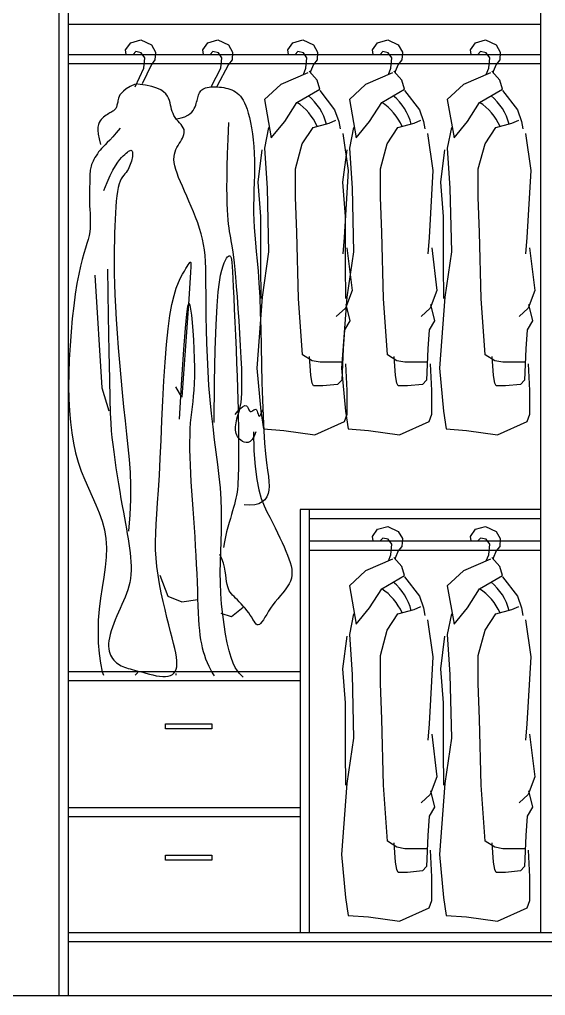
# Model space of a CAD drawing. Header units: millimetres. Extents: x -1666 to 220555, y -7114 to 28673.
# Drawn here: x 62556 to 63530, y 476 to 2284 of the extents above; entities that cross this region are included whole.
import ezdxf

# ---------------------------------------------------------------- set-up
doc = ezdxf.new("R2010")
doc.units = ezdxf.units.MM
doc.header["$LTSCALE"] = 80

msp = doc.modelspace()

# ---------------------------------------------------------------- linework, layer by layer
at = {"color": 41, "true_color": 0xf4ee51}
for p, q in [((62629.673, 475.94), (62629.673, 3285.94)), ((62646.673, 475.94), (62646.673, 3285.94)), ((63521.173, 592.94), (63521.173, 3268.94)), ((62646.673, 2275.94), (63521.173, 2275.94)), ((63521.173, 1376.392), (63075.423, 1376.392)), ((63075.423, 1376.392), (63075.423, 592.94)), ((63092.423, 1376.392), (63092.423, 592.94)), ((63521.173, 1359.392), (63092.423, 1359.392)), ((63075.423, 1075.94), (62646.673, 1075.94)), ((63075.423, 1058.94), (62646.673, 1058.94)), ((63075.423, 823.94), (62646.673, 823.94)), ((63075.423, 806.94), (62646.673, 806.94)), ((62646.673, 592.94), (64429.673, 592.94)), ((62646.673, 575.94), (64429.673, 575.94)), ((56984.175, 475.94), (65150.353, 475.94)), ((59637.722, 475.94), (64429.673, 475.94))]:
    msp.add_line(p, q, dxfattribs=at)
at = {"color": 8}
for p, q in [((62761.896, 2241.376), (62780.588, 2246.517)), ((62780.588, 2246.517), (62800.215, 2237.264)), ((62904.602, 2241.376), (62923.294, 2246.517)), ((62923.294, 2246.517), (62942.921, 2237.264)), ((63062.034, 2241.376), (63080.726, 2246.517)), ((63080.726, 2246.517), (63100.353, 2237.264)), ((63218.991, 2241.376), (63237.683, 2246.517)), ((63237.683, 2246.517), (63257.31, 2237.264)), ((63400.277, 2241.376), (63418.969, 2246.517)), ((63418.969, 2246.517), (63438.596, 2237.264)), ((62752.55, 2228.011), (62761.896, 2241.376)), ((62753.704, 2219.548), (62752.55, 2228.011)), ((62771.242, 2224.927), (62766.352, 2219.548)), ((62781.523, 2222.871), (62771.242, 2224.927)), ((62800.215, 2237.264), (62807.692, 2223.899)), ((62895.256, 2228.011), (62904.602, 2241.376)), ((62896.41, 2219.548), (62895.256, 2228.011)), ((62913.948, 2224.927), (62909.058, 2219.548)), ((62924.228, 2222.871), (62913.948, 2224.927)), ((62942.921, 2237.264), (62950.397, 2223.899)), ((63052.688, 2228.011), (63062.034, 2241.376)), ((63053.842, 2219.548), (63052.688, 2228.011)), ((63071.38, 2224.927), (63066.49, 2219.548)), ((63081.66, 2222.871), (63071.38, 2224.927)), ((63100.353, 2237.264), (63107.829, 2223.899)), ((63209.644, 2228.011), (63218.991, 2241.376)), ((63210.799, 2219.548), (63209.644, 2228.011)), ((63228.337, 2224.927), (63223.447, 2219.548)), ((63238.617, 2222.871), (63228.337, 2224.927)), ((63257.31, 2237.264), (63264.786, 2223.899)), ((63390.931, 2228.011), (63400.277, 2241.376)), ((63392.085, 2219.548), (63390.931, 2228.011)), ((63409.623, 2224.927), (63404.733, 2219.548)), ((63419.904, 2222.871), (63409.623, 2224.927)), ((63438.596, 2237.264), (63446.073, 2223.899)), ((62646.673, 2219.548), (63521.173, 2219.548)), ((62788.065, 2213.618), (62781.523, 2222.871)), ((62786.196, 2194.085), (62788.065, 2213.618)), ((62806.757, 2209.506), (62800.215, 2201.281)), ((62807.692, 2223.899), (62806.757, 2209.506)), ((62807.409, 2219.548), (62926.578, 2219.548)), ((62807.409, 2219.548), (62868.788, 2219.548)), ((62930.771, 2213.618), (62924.228, 2222.871)), ((62928.901, 2194.085), (62930.771, 2213.618)), ((62949.463, 2209.506), (62942.921, 2201.281)), ((62950.397, 2223.899), (62949.463, 2209.506)), ((63088.203, 2213.618), (63081.66, 2222.871)), ((63086.333, 2194.085), (63088.203, 2213.618)), ((63106.895, 2209.506), (63100.353, 2201.281)), ((63107.829, 2223.899), (63106.895, 2209.506)), ((63245.16, 2213.618), (63238.617, 2222.871)), ((63243.29, 2194.085), (63245.16, 2213.618)), ((63263.852, 2209.506), (63257.31, 2201.281)), ((63264.786, 2223.899), (63263.852, 2209.506)), ((63426.446, 2213.618), (63419.904, 2222.871)), ((63424.577, 2194.085), (63426.446, 2213.618)), ((63445.138, 2209.506), (63438.596, 2201.281)), ((63446.073, 2223.899), (63445.138, 2209.506)), ((62646.673, 2202.76), (63521.173, 2202.76)), ((62769.977, 2159.635), (62786.196, 2194.085)), ((62800.215, 2201.281), (62782.853, 2165.075)), ((62801.391, 2202.76), (62929.732, 2202.76)), ((62801.391, 2202.76), (62871.942, 2202.76)), ((62911.5, 2160.818), (62928.901, 2194.085)), ((62942.921, 2201.281), (62921.43, 2160.599)), ((63081.869, 2182.477), (63086.333, 2194.085)), ((63107.001, 2172.135), (63092.036, 2188.597)), ((63100.353, 2201.281), (63094.745, 2187.917)), ((63238.826, 2182.477), (63243.29, 2194.085)), ((63263.958, 2172.135), (63248.993, 2188.597)), ((63257.31, 2201.281), (63251.702, 2187.917)), ((63420.112, 2182.477), (63424.577, 2194.085)), ((63445.245, 2172.135), (63430.279, 2188.597)), ((63438.596, 2201.281), (63432.988, 2187.917)), ((63089.541, 2185.853), (63039.657, 2163.904)), ((63094.745, 2187.917), (63094.513, 2185.872)), ((63111.99, 2155.672), (63107.001, 2172.135)), ((63246.498, 2185.853), (63196.613, 2163.904)), ((63251.702, 2187.917), (63251.47, 2185.872)), ((63268.947, 2155.672), (63263.958, 2172.135)), ((63427.785, 2185.853), (63377.9, 2163.904)), ((63432.988, 2187.917), (63432.756, 2185.872)), ((63450.233, 2155.672), (63445.245, 2172.135)), ((63039.657, 2163.904), (63009.726, 2136.467)), ((63069.587, 2130.979), (63111.99, 2155.672)), ((63111.99, 2152.929), (63139.426, 2117.261)), ((63196.613, 2163.904), (63166.682, 2136.467)), ((63226.544, 2130.979), (63268.947, 2155.672)), ((63268.947, 2152.929), (63296.383, 2117.261)), ((63377.9, 2163.904), (63347.969, 2136.467)), ((63407.831, 2130.979), (63450.233, 2155.672)), ((63450.233, 2152.929), (63477.67, 2117.261)), ((63009.726, 2136.467), (63022.197, 2065.131)), ((63166.682, 2136.467), (63179.154, 2065.131)), ((63347.969, 2136.467), (63360.44, 2065.131)), ((63047.139, 2095.312), (63069.587, 2130.979)), ((63139.426, 2117.261), (63146.909, 2095.312)), ((63204.096, 2095.312), (63226.544, 2130.979)), ((63296.383, 2117.261), (63303.866, 2095.312)), ((63385.383, 2095.312), (63407.831, 2130.979)), ((63477.67, 2117.261), (63485.152, 2095.312)), ((63129.449, 2092.568), (63141.921, 2098.055)), ((63286.406, 2092.568), (63298.878, 2098.055)), ((63467.693, 2092.568), (63480.164, 2098.055)), ((63017.208, 2084.337), (63009.726, 2045.925)), ((63022.197, 2065.131), (63047.139, 2095.312)), ((63079.564, 2054.156), (63099.518, 2084.337)), ((63099.518, 2084.337), (63129.449, 2092.568)), ((63146.909, 2095.312), (63149.403, 2081.593)), ((63174.165, 2084.337), (63166.682, 2045.925)), ((63179.154, 2065.131), (63204.096, 2095.312)), ((63236.521, 2054.156), (63256.475, 2084.337)), ((63256.475, 2084.337), (63286.406, 2092.568)), ((63303.866, 2095.312), (63306.36, 2081.593)), ((63355.452, 2084.337), (63347.969, 2045.925)), ((63360.44, 2065.131), (63385.383, 2095.312)), ((63417.808, 2054.156), (63437.762, 2084.337)), ((63437.762, 2084.337), (63467.693, 2092.568)), ((63485.152, 2095.312), (63487.647, 2081.593)), ((63154.392, 2073.362), (63164.369, 2004.77)), ((63311.349, 2073.362), (63321.326, 2004.77)), ((63492.635, 2073.362), (63502.612, 2004.77)), ((63009.726, 2045.925), (63014.714, 1971.846)), ((63067.093, 2007.514), (63079.564, 2054.156)), ((63166.682, 2045.925), (63171.671, 1971.846)), ((63224.05, 2007.514), (63236.521, 2054.156)), ((63347.969, 2045.925), (63352.957, 1971.846)), ((63405.337, 2007.514), (63417.808, 2054.156)), ((63004.737, 2043.182), (62997.254, 1982.821)), ((63161.694, 2043.182), (63154.211, 1982.821)), ((63342.98, 2043.182), (63335.498, 1982.821)), ((63067.093, 1955.384), (63067.093, 2007.514)), ((63224.05, 1955.384), (63224.05, 2007.514)), ((63405.337, 1955.384), (63405.337, 2007.514)), ((63164.369, 2004.77), (63157.181, 1880.691)), ((63321.326, 2004.77), (63314.138, 1880.691)), ((63502.612, 2004.77), (63495.424, 1880.691)), ((62997.254, 1982.821), (63002.243, 1919.716)), ((63014.714, 1971.846), (63017.208, 1853.868)), ((63154.211, 1982.821), (63159.2, 1919.716)), ((63171.671, 1971.846), (63174.165, 1853.868)), ((63335.498, 1982.821), (63340.486, 1919.716)), ((63352.957, 1971.846), (63355.452, 1853.868)), ((63069.587, 1889.536), (63067.093, 1955.384)), ((63226.544, 1889.536), (63224.05, 1955.384)), ((63407.831, 1889.536), (63405.337, 1955.384)), ((63002.243, 1919.716), (63002.243, 1829.175)), ((63159.2, 1919.716), (63159.2, 1829.175)), ((63340.486, 1919.716), (63340.486, 1829.175)), ((63072.64, 1767.227), (63069.587, 1889.536)), ((63229.596, 1767.227), (63226.544, 1889.536)), ((63410.883, 1767.227), (63407.831, 1889.536)), ((63157.181, 1880.691), (63154.687, 1850.511)), ((63314.138, 1880.691), (63311.644, 1850.511)), ((63495.424, 1880.691), (63492.93, 1850.511)), ((63017.208, 1853.868), (63005.295, 1769.971)), ((63162.17, 1861.485), (63171.852, 1782.532)), ((63174.165, 1853.868), (63162.252, 1769.971)), ((63319.126, 1861.485), (63328.809, 1782.532)), ((63355.452, 1853.868), (63343.538, 1769.971)), ((63500.413, 1861.485), (63510.095, 1782.532)), ((63002.243, 1829.175), (63002.801, 1767.227)), ((63159.2, 1829.175), (63159.758, 1767.227)), ((63340.486, 1829.175), (63341.044, 1767.227)), ((63171.852, 1782.532), (63159.38, 1749.608)), ((63328.809, 1782.532), (63316.337, 1749.608)), ((63510.095, 1782.532), (63497.624, 1749.608)), ((63005.295, 1769.971), (62995.318, 1638.275)), ((63080.122, 1662.968), (63072.64, 1767.227)), ((63162.252, 1769.971), (63152.275, 1638.275)), ((63159.938, 1756.253), (63167.421, 1726.072)), ((63237.079, 1662.968), (63229.596, 1767.227)), ((63316.895, 1756.253), (63324.378, 1726.072)), ((63343.538, 1769.971), (63333.561, 1638.275)), ((63418.366, 1662.968), (63410.883, 1767.227)), ((63498.182, 1756.253), (63505.664, 1726.072)), ((63159.38, 1749.608), (63142.479, 1734.303)), ((63316.337, 1749.608), (63299.435, 1734.303)), ((63497.624, 1749.608), (63480.722, 1734.303)), ((63167.421, 1726.072), (63157.444, 1709.61)), ((63324.378, 1726.072), (63314.401, 1709.61)), ((63505.664, 1726.072), (63495.687, 1709.61)), ((63157.444, 1709.61), (63154.95, 1673.942)), ((63314.401, 1709.61), (63311.907, 1673.942)), ((63495.687, 1709.61), (63493.193, 1673.942)), ((63154.95, 1673.942), (63152.456, 1616.325)), ((63311.907, 1673.942), (63309.412, 1616.325)), ((63493.193, 1673.942), (63490.699, 1616.325)), ((63097.582, 1651.993), (63080.122, 1662.968)), ((63095.088, 1624.556), (63092.594, 1660.224)), ((63112.548, 1649.249), (63097.582, 1651.993)), ((63152.456, 1649.249), (63112.548, 1649.249)), ((63162.433, 1597.119), (63159.938, 1646.506)), ((63254.539, 1651.993), (63237.079, 1662.968)), ((63252.045, 1624.556), (63249.55, 1660.224)), ((63269.504, 1649.249), (63254.539, 1651.993)), ((63309.412, 1649.249), (63269.504, 1649.249)), ((63319.389, 1597.119), (63316.895, 1646.506)), ((63435.825, 1651.993), (63418.366, 1662.968)), ((63433.331, 1624.556), (63430.837, 1660.224)), ((63450.791, 1649.249), (63435.825, 1651.993)), ((63490.699, 1649.249), (63450.791, 1649.249)), ((63500.676, 1597.119), (63498.182, 1646.506)), ((62995.318, 1638.275), (63002.801, 1558.708)), ((63152.275, 1638.275), (63159.758, 1558.708)), ((63333.561, 1638.275), (63341.044, 1558.708)), ((63097.582, 1610.838), (63095.088, 1624.556)), ((63100.076, 1605.35), (63097.582, 1610.838)), ((63152.456, 1616.325), (63144.973, 1608.094)), ((63254.539, 1610.838), (63252.045, 1624.556)), ((63257.033, 1605.35), (63254.539, 1610.838)), ((63309.412, 1616.325), (63301.93, 1608.094)), ((63435.825, 1610.838), (63433.331, 1624.556)), ((63438.32, 1605.35), (63435.825, 1610.838)), ((63490.699, 1616.325), (63483.216, 1608.094)), ((63117.536, 1605.35), (63100.076, 1605.35)), ((63144.973, 1608.094), (63117.536, 1605.35)), ((63162.433, 1553.221), (63162.433, 1597.119)), ((63274.493, 1605.35), (63257.033, 1605.35)), ((63301.93, 1608.094), (63274.493, 1605.35)), ((63319.389, 1553.221), (63319.389, 1597.119)), ((63455.779, 1605.35), (63438.32, 1605.35)), ((63483.216, 1608.094), (63455.779, 1605.35)), ((63500.676, 1553.221), (63500.676, 1597.119)), ((63002.801, 1558.708), (63007.789, 1525.784)), ((63159.758, 1558.708), (63164.746, 1525.784)), ((63341.044, 1558.708), (63346.032, 1525.784)), ((63102.571, 1514.809), (63157.444, 1539.502)), ((63157.444, 1539.502), (63162.433, 1553.221)), ((63259.527, 1514.809), (63314.401, 1539.502)), ((63314.401, 1539.502), (63319.389, 1553.221)), ((63440.814, 1514.809), (63495.687, 1539.502)), ((63495.687, 1539.502), (63500.676, 1553.221)), ((63007.789, 1525.784), (63045.203, 1523.04)), ((63045.203, 1523.04), (63102.571, 1514.809)), ((63164.746, 1525.784), (63202.16, 1523.04)), ((63202.16, 1523.04), (63259.527, 1514.809)), ((63346.032, 1525.784), (63383.446, 1523.04)), ((63383.446, 1523.04), (63440.814, 1514.809)), ((63209.644, 1326.676), (63218.991, 1340.041)), ((63218.991, 1340.041), (63237.683, 1345.182)), ((63237.683, 1345.182), (63257.31, 1335.929)), ((63390.931, 1326.676), (63400.277, 1340.041)), ((63400.277, 1340.041), (63418.969, 1345.182)), ((63418.969, 1345.182), (63438.596, 1335.929)), ((63210.799, 1318.213), (63209.644, 1326.676)), ((63228.337, 1323.592), (63223.447, 1318.213)), ((63238.617, 1321.536), (63228.337, 1323.592)), ((63245.16, 1312.283), (63238.617, 1321.536)), ((63257.31, 1335.929), (63264.786, 1322.564)), ((63264.786, 1322.564), (63263.852, 1308.171)), ((63392.085, 1318.213), (63390.931, 1326.676)), ((63409.623, 1323.592), (63404.733, 1318.213)), ((63419.904, 1321.536), (63409.623, 1323.592)), ((63426.446, 1312.283), (63419.904, 1321.536)), ((63438.596, 1335.929), (63446.073, 1322.564)), ((63446.073, 1322.564), (63445.138, 1308.171)), ((63092.423, 1318.213), (63521.173, 1318.213)), ((63243.29, 1292.75), (63245.16, 1312.283)), ((63263.852, 1308.171), (63257.31, 1299.947)), ((63424.577, 1292.75), (63426.446, 1312.283)), ((63445.138, 1308.171), (63438.596, 1299.947)), ((63092.423, 1301.425), (63521.173, 1301.425)), ((63246.498, 1284.518), (63196.613, 1262.569)), ((63238.826, 1281.142), (63243.29, 1292.75)), ((63263.958, 1270.8), (63248.993, 1287.262)), ((63251.702, 1286.582), (63251.47, 1284.537)), ((63257.31, 1299.947), (63251.702, 1286.582)), ((63427.785, 1284.518), (63377.9, 1262.569)), ((63420.112, 1281.142), (63424.577, 1292.75)), ((63445.245, 1270.8), (63430.279, 1287.262)), ((63432.988, 1286.582), (63432.756, 1284.537)), ((63438.596, 1299.947), (63432.988, 1286.582)), ((63268.947, 1254.338), (63263.958, 1270.8)), ((63450.233, 1254.338), (63445.245, 1270.8)), ((63196.613, 1262.569), (63166.682, 1235.132)), ((63226.544, 1229.645), (63268.947, 1254.338)), ((63268.947, 1251.594), (63296.383, 1215.926)), ((63377.9, 1262.569), (63347.969, 1235.132)), ((63407.831, 1229.645), (63450.233, 1254.338)), ((63450.233, 1251.594), (63477.67, 1215.926)), ((63166.682, 1235.132), (63179.154, 1163.796)), ((63347.969, 1235.132), (63360.44, 1163.796)), ((63204.096, 1193.977), (63226.544, 1229.645)), ((63296.383, 1215.926), (63303.866, 1193.977)), ((63385.383, 1193.977), (63407.831, 1229.645)), ((63477.67, 1215.926), (63485.152, 1193.977)), ((63179.154, 1163.796), (63204.096, 1193.977)), ((63286.406, 1191.233), (63298.878, 1196.72)), ((63303.866, 1193.977), (63306.36, 1180.258)), ((63360.44, 1163.796), (63385.383, 1193.977)), ((63467.693, 1191.233), (63480.164, 1196.72)), ((63485.152, 1193.977), (63487.647, 1180.258)), ((63174.165, 1183.002), (63166.682, 1144.591)), ((63236.521, 1152.822), (63256.475, 1183.002)), ((63256.475, 1183.002), (63286.406, 1191.233)), ((63355.452, 1183.002), (63347.969, 1144.591)), ((63417.808, 1152.822), (63437.762, 1183.002)), ((63437.762, 1183.002), (63467.693, 1191.233)), ((63311.349, 1172.027), (63321.326, 1103.435)), ((63492.635, 1172.027), (63502.612, 1103.435)), ((63161.694, 1141.847), (63154.211, 1081.486)), ((63166.682, 1144.591), (63171.671, 1070.511)), ((63224.05, 1106.179), (63236.521, 1152.822)), ((63342.98, 1141.847), (63335.498, 1081.486)), ((63347.969, 1144.591), (63352.957, 1070.511)), ((63405.337, 1106.179), (63417.808, 1152.822)), ((63224.05, 1054.049), (63224.05, 1106.179)), ((63321.326, 1103.435), (63314.138, 979.356)), ((63405.337, 1054.049), (63405.337, 1106.179)), ((63502.612, 1103.435), (63495.424, 979.356)), ((63154.211, 1081.486), (63159.2, 1018.381)), ((63171.671, 1070.511), (63174.165, 952.533)), ((63335.498, 1081.486), (63340.486, 1018.381)), ((63352.957, 1070.511), (63355.452, 952.533)), ((63226.544, 988.201), (63224.05, 1054.049)), ((63407.831, 988.201), (63405.337, 1054.049)), ((63159.2, 1018.381), (63159.2, 927.84)), ((63340.486, 1018.381), (63340.486, 927.84)), ((63229.596, 865.893), (63226.544, 988.201)), ((63314.138, 979.356), (63311.644, 949.176)), ((63410.883, 865.893), (63407.831, 988.201)), ((63495.424, 979.356), (63492.93, 949.176)), ((63319.126, 960.151), (63328.809, 881.198)), ((63500.413, 960.151), (63510.095, 881.198)), ((63174.165, 952.533), (63162.252, 868.636)), ((63355.452, 952.533), (63343.538, 868.636)), ((63159.2, 927.84), (63159.758, 865.893)), ((63340.486, 927.84), (63341.044, 865.893)), ((63162.252, 868.636), (63152.275, 736.94)), ((63328.809, 881.198), (63316.337, 848.273)), ((63343.538, 868.636), (63333.561, 736.94)), ((63510.095, 881.198), (63497.624, 848.273)), ((63237.079, 761.633), (63229.596, 865.893)), ((63316.895, 854.918), (63324.378, 824.737)), ((63418.366, 761.633), (63410.883, 865.893)), ((63498.182, 854.918), (63505.664, 824.737)), ((63316.337, 848.273), (63299.435, 832.968)), ((63497.624, 848.273), (63480.722, 832.968)), ((63324.378, 824.737), (63314.401, 808.275)), ((63505.664, 824.737), (63495.687, 808.275)), ((63314.401, 808.275), (63311.907, 772.608)), ((63495.687, 808.275), (63493.193, 772.608)), ((63254.539, 750.658), (63237.079, 761.633)), ((63311.907, 772.608), (63309.412, 714.99)), ((63435.825, 750.658), (63418.366, 761.633)), ((63493.193, 772.608), (63490.699, 714.99)), ((63252.045, 723.221), (63249.55, 758.889)), ((63269.504, 747.914), (63254.539, 750.658)), ((63309.412, 747.914), (63269.504, 747.914)), ((63319.389, 695.785), (63316.895, 745.171)), ((63433.331, 723.221), (63430.837, 758.889)), ((63450.791, 747.914), (63435.825, 750.658)), ((63490.699, 747.914), (63450.791, 747.914)), ((63500.676, 695.785), (63498.182, 745.171)), ((63152.275, 736.94), (63159.758, 657.373)), ((63333.561, 736.94), (63341.044, 657.373)), ((63254.539, 709.503), (63252.045, 723.221)), ((63257.033, 704.016), (63254.539, 709.503)), ((63301.93, 706.759), (63274.493, 704.016)), ((63309.412, 714.99), (63301.93, 706.759)), ((63435.825, 709.503), (63433.331, 723.221)), ((63438.32, 704.016), (63435.825, 709.503)), ((63483.216, 706.759), (63455.779, 704.016)), ((63490.699, 714.99), (63483.216, 706.759)), ((63274.493, 704.016), (63257.033, 704.016)), ((63319.389, 651.886), (63319.389, 695.785)), ((63455.779, 704.016), (63438.32, 704.016)), ((63500.676, 651.886), (63500.676, 695.785)), ((63159.758, 657.373), (63164.746, 624.449)), ((63314.401, 638.167), (63319.389, 651.886)), ((63341.044, 657.373), (63346.032, 624.449)), ((63495.687, 638.167), (63500.676, 651.886)), ((63259.527, 613.474), (63314.401, 638.167)), ((63440.814, 613.474), (63495.687, 638.167)), ((63164.746, 624.449), (63202.16, 621.705)), ((63202.16, 621.705), (63259.527, 613.474)), ((63346.032, 624.449), (63383.446, 621.705)), ((63383.446, 621.705), (63440.814, 613.474))]:
    msp.add_line(p, q, dxfattribs=at)
for points in [[(62770.026, 2164.739), (62760.806, 2160.044), (62753.686, 2155.739), (62748.376, 2151.792), (62744.585, 2148.17), (62742.023, 2144.844), (62740.4, 2141.78), (62739.425, 2138.946), (62738.807, 2136.312), (62738.301, 2133.851), (62737.842, 2131.552), (62737.407, 2129.412), (62736.977, 2127.427), (62736.529, 2125.593), (62736.045, 2123.906), (62735.501, 2122.36), (62734.878, 2120.953), (62734.156, 2119.677), (62733.321, 2118.509), (62732.36, 2117.425), (62731.262, 2116.399), (62730.012, 2115.407), (62728.599, 2114.423), (62727.011, 2113.423), (62725.234, 2112.381), (62723.265, 2111.271), (62721.138, 2110.067), (62718.893, 2108.742), (62716.572, 2107.268), (62714.218, 2105.619), (62711.873, 2103.766), (62709.578, 2101.683), (62707.375, 2099.343), (62705.321, 2096.689), (62703.535, 2093.547), (62702.151, 2089.715), (62701.302, 2084.989), (62701.124, 2079.166), (62701.749, 2072.043), (62703.312, 2063.418), (62705.946, 2053.087)], [(62970.411, 1065.808), (62966.939, 1068.688), (62963.267, 1072.439), (62959.461, 1077.361), (62955.588, 1083.757), (62951.714, 1091.928), (62947.908, 1102.175), (62944.236, 1114.692), (62940.764, 1129.249), (62937.561, 1145.504), (62934.692, 1163.12), (62932.225, 1181.758), (62930.227, 1201.077), (62928.765, 1220.74), (62927.905, 1240.407), (62927.674, 1259.815), (62927.928, 1279.001), (62928.483, 1298.078), (62929.155, 1317.159), (62929.761, 1336.357), (62930.115, 1355.785), (62930.035, 1375.557), (62929.334, 1395.785), (62927.888, 1416.567), (62925.8, 1437.942), (62923.233, 1459.932), (62920.349, 1482.562), (62917.311, 1505.853), (62914.28, 1529.829), (62911.419, 1554.513), (62908.891, 1579.929), (62906.82, 1606.028), (62905.187, 1632.48), (62903.935, 1658.882), (62903.008, 1684.833), (62902.349, 1709.929), (62901.901, 1733.77), (62901.608, 1755.952), (62901.412, 1776.074), (62901.255, 1793.856), (62901.063, 1809.509), (62900.759, 1823.365), (62900.268, 1835.758), (62899.512, 1847.019), (62898.417, 1857.483), (62896.904, 1867.482), (62894.899, 1877.35), (62892.351, 1887.351), (62889.318, 1897.486), (62885.883, 1907.688), (62882.13, 1917.891), (62878.142, 1928.026), (62874.004, 1938.027), (62869.798, 1947.828), (62865.61, 1957.36), (62861.521, 1966.565), (62857.612, 1975.409), (62853.963, 1983.869), (62850.652, 1991.918), (62847.761, 1999.532), (62845.367, 2006.686), (62843.551, 2013.354), (62842.392, 2019.511), (62841.942, 2025.147), (62842.136, 2030.305), (62842.882, 2035.045), (62844.089, 2039.425), (62845.664, 2043.503), (62847.516, 2047.339), (62849.551, 2050.99), (62851.679, 2054.516), (62853.806, 2057.966), (62855.837, 2061.353), (62857.675, 2064.681), (62859.225, 2067.955), (62860.389, 2071.179), (62861.072, 2074.357), (62861.178, 2077.493), (62860.609, 2080.591), (62859.313, 2083.659), (62857.405, 2086.719), (62855.046, 2089.795), (62852.394, 2092.914), (62849.607, 2096.099), (62846.846, 2099.377), (62844.269, 2102.771), (62842.035, 2106.308), (62840.257, 2110.005), (62838.862, 2113.843), (62837.731, 2117.799), (62836.744, 2121.846), (62835.783, 2125.961), (62834.727, 2130.117), (62833.457, 2134.291), (62831.855, 2138.456), (62829.765, 2142.579), (62826.891, 2146.598), (62822.899, 2150.442), (62817.456, 2154.038), (62810.23, 2157.316), (62800.889, 2160.205), (62789.098, 2162.634), (62774.526, 2164.53)], [(62847.393, 2100.236), (62855.458, 2102.082), (62862.082, 2104.352), (62867.435, 2106.97), (62871.682, 2109.858), (62874.991, 2112.938), (62877.531, 2116.134), (62879.467, 2119.367), (62880.969, 2122.561), (62882.183, 2125.65), (62883.179, 2128.625), (62884.008, 2131.486), (62884.719, 2134.236), (62885.364, 2136.878), (62885.992, 2139.413), (62886.653, 2141.843), (62887.398, 2144.171), (62888.274, 2146.395), (62889.313, 2148.502), (62890.544, 2150.474), (62891.997, 2152.297), (62893.701, 2153.952), (62895.686, 2155.422), (62897.981, 2156.692), (62900.614, 2157.744), (62903.602, 2158.566), (62906.904, 2159.167), (62910.466, 2159.558), (62914.232, 2159.753), (62918.149, 2159.764), (62922.163, 2159.602), (62926.218, 2159.282), (62930.261, 2158.815), (62934.244, 2158.209), (62938.147, 2157.443), (62941.958, 2156.492), (62945.665, 2155.333), (62949.254, 2153.939), (62952.714, 2152.286), (62956.031, 2150.348), (62959.193, 2148.1), (62962.193, 2145.507), (62965.037, 2142.496), (62967.739, 2138.983), (62970.311, 2134.884), (62972.766, 2130.115), (62975.116, 2124.592), (62977.374, 2118.232), (62979.553, 2110.952), (62981.656, 2102.694), (62983.65, 2093.511), (62985.493, 2083.482), (62987.143, 2072.688), (62988.56, 2061.207), (62989.7, 2049.119), (62990.521, 2036.504), (62990.983, 2023.44), (62991.068, 2010.009), (62990.861, 1996.288), (62990.468, 1982.359), (62990.001, 1968.299), (62989.567, 1954.189), (62989.275, 1940.109), (62989.235, 1926.137), (62989.555, 1912.354), (62990.309, 1898.746), (62991.437, 1884.926), (62992.843, 1870.415), (62994.432, 1854.733), (62996.108, 1837.402), (62997.777, 1817.942), (62999.343, 1795.873), (63000.711, 1770.716), (63001.815, 1742.229), (63002.707, 1711.122), (63003.469, 1678.339), (63004.182, 1644.827), (63004.929, 1611.534), (63005.792, 1579.404), (63006.851, 1549.384), (63008.189, 1522.421), (63009.847, 1499.231), (63011.698, 1479.61), (63013.577, 1463.125), (63015.317, 1449.343), (63016.752, 1437.83), (63017.715, 1428.153), (63018.04, 1419.878), (63017.56, 1412.573), (63016.124, 1405.898), (63013.636, 1399.893), (63010.019, 1394.691), (63005.192, 1390.427), (62999.076, 1387.235), (62991.591, 1385.248), (62982.658, 1384.601), (62972.197, 1385.427)], [(62742.379, 2083.091), (62734.923, 2074.309), (62728.538, 2067.085), (62723.091, 2061.166), (62718.447, 2056.302), (62714.474, 2052.242), (62711.036, 2048.734), (62708, 2045.528), (62705.231, 2042.371), (62702.622, 2039.067), (62700.164, 2035.624), (62697.873, 2032.106), (62695.766, 2028.575), (62693.86, 2025.094), (62692.172, 2021.727), (62690.718, 2018.535), (62689.515, 2015.582), (62688.571, 2012.898), (62687.857, 2010.381), (62687.336, 2007.897), (62686.97, 2005.313), (62686.721, 2002.494), (62686.552, 1999.308), (62686.424, 1995.619), (62686.3, 1991.293), (62686.153, 1986.24), (62685.993, 1980.533), (62685.842, 1974.29), (62685.72, 1967.629), (62685.648, 1960.667), (62685.647, 1953.52), (62685.739, 1946.307), (62685.943, 1939.143), (62686.263, 1932.121), (62686.63, 1925.224), (62686.954, 1918.411), (62687.149, 1911.64), (62687.126, 1904.869), (62686.797, 1898.055), (62686.075, 1891.159), (62684.872, 1884.136), (62683.128, 1876.901), (62680.905, 1869.187), (62678.29, 1860.681), (62675.372, 1851.072), (62672.24, 1840.048), (62668.984, 1827.296), (62665.692, 1812.505), (62662.452, 1795.362), (62659.351, 1775.691), (62656.456, 1753.85), (62653.833, 1730.335), (62651.547, 1705.639), (62649.662, 1680.256), (62648.245, 1654.682), (62647.359, 1629.409), (62647.07, 1604.932), (62647.436, 1581.649), (62648.486, 1559.57), (62650.242, 1538.61), (62652.725, 1518.682), (62655.957, 1499.701), (62659.961, 1481.581), (62664.759, 1464.235), (62670.371, 1447.578), (62676.76, 1431.511), (62683.643, 1415.888), (62690.677, 1400.55), (62697.518, 1385.337), (62703.823, 1370.091), (62709.249, 1354.652), (62713.453, 1338.862), (62716.092, 1322.561), (62716.943, 1305.623), (62716.273, 1288.048), (62714.469, 1269.87), (62711.917, 1251.123), (62709.005, 1231.84), (62706.121, 1212.055), (62703.651, 1191.802), (62701.983, 1171.112), (62701.424, 1150.129), (62701.969, 1129.422), (62703.53, 1109.669), (62706.023, 1091.548), (62709.362, 1075.738), (62711.283, 1069.727)], [(62993.628, 1520.445), (62990.278, 1512.151), (62986.716, 1506.336), (62983.033, 1502.663), (62979.318, 1500.799), (62975.662, 1500.408), (62972.155, 1501.156), (62968.886, 1502.708), (62965.946, 1504.728), (62963.406, 1506.939), (62961.266, 1509.288), (62959.507, 1511.779), (62958.11, 1514.417), (62957.056, 1517.205), (62956.327, 1520.149), (62955.903, 1523.251), (62955.766, 1526.517), (62955.895, 1529.944), (62956.263, 1533.51), (62956.84, 1537.184), (62957.597, 1540.938), (62958.504, 1544.743), (62959.533, 1548.568), (62960.654, 1552.384), (62961.838, 1556.164), (62963.051, 1559.949), (62964.242, 1564.081), (62965.356, 1568.97), (62966.337, 1575.029), (62967.13, 1582.671), (62967.68, 1592.309), (62967.931, 1604.354), (62967.827, 1619.22), (62967.334, 1637.124), (62966.495, 1657.511), (62965.377, 1679.632), (62964.043, 1702.737), (62962.559, 1726.076), (62960.988, 1748.9), (62959.396, 1770.459), (62957.848, 1790.005), (62956.395, 1806.962), (62955.037, 1821.464), (62953.76, 1833.817), (62952.551, 1844.33), (62951.396, 1853.311), (62950.282, 1861.066), (62949.194, 1867.905), (62948.12, 1874.135), (62947.052, 1880.049), (62946, 1885.889), (62944.981, 1891.879), (62944.013, 1898.245), (62943.111, 1905.215), (62942.294, 1913.013), (62941.577, 1921.866), (62940.977, 1932), (62940.513, 1943.655), (62940.218, 1957.131), (62940.123, 1972.742), (62940.262, 1990.802), (62940.67, 2011.624), (62941.379, 2035.523), (62942.422, 2062.813), (62943.834, 2093.807)], [(62712.375, 1967.361), (62718.51, 1982.738), (62724.084, 1995.342), (62729.139, 2005.514), (62733.717, 2013.595), (62737.86, 2019.927), (62741.609, 2024.85), (62745.006, 2028.705), (62748.094, 2031.834), (62750.908, 2034.521), (62753.458, 2036.815), (62755.748, 2038.713), (62757.783, 2040.206), (62759.567, 2041.289), (62761.104, 2041.956), (62762.398, 2042.199), (62763.453, 2042.014), (62764.276, 2041.4), (62764.877, 2040.385), (62765.268, 2039), (62765.463, 2037.281), (62765.473, 2035.261), (62765.312, 2032.973), (62764.992, 2030.45), (62764.525, 2027.727), (62763.921, 2024.838), (62763.174, 2021.827), (62762.277, 2018.742), (62761.221, 2015.627), (62759.997, 2012.529), (62758.598, 2009.493), (62757.014, 2006.567), (62755.238, 2003.795), (62753.272, 2001.186), (62751.164, 1998.599), (62748.972, 1995.852), (62746.755, 1992.767), (62744.571, 1989.162), (62742.48, 1984.858), (62740.539, 1979.675), (62738.807, 1973.434), (62737.329, 1966.001), (62736.089, 1957.438), (62735.059, 1947.854), (62734.208, 1937.357), (62733.509, 1926.057), (62732.93, 1914.062), (62732.444, 1901.481), (62732.021, 1888.422), (62731.643, 1874.942), (62731.341, 1860.882), (62731.159, 1846.031), (62731.138, 1830.177), (62731.322, 1813.108), (62731.755, 1794.613), (62732.477, 1774.481), (62733.533, 1752.5), (62734.95, 1728.567), (62736.698, 1703.018), (62738.73, 1676.296), (62741, 1648.846), (62743.463, 1621.111), (62746.073, 1593.535), (62748.783, 1566.563), (62751.548, 1540.638), (62754.299, 1516.032), (62756.868, 1492.329), (62759.068, 1468.941), (62760.708, 1445.28), (62761.599, 1420.757), (62761.551, 1394.784), (62760.376, 1366.772), (62757.883, 1336.134)], [(62916.475, 1537.59), (62917.305, 1612.531), (62918.524, 1672.242), (62920.07, 1718.679), (62921.885, 1753.797), (62923.908, 1779.553), (62926.077, 1797.901), (62928.334, 1810.798), (62930.618, 1820.199), (62932.874, 1827.751), (62935.072, 1833.867), (62937.186, 1838.652), (62939.191, 1842.211), (62941.062, 1844.648), (62942.774, 1846.067), (62944.302, 1846.575), (62945.62, 1846.274), (62946.716, 1845.194), (62947.625, 1843.062), (62948.393, 1839.527), (62949.069, 1834.24), (62949.697, 1826.851), (62950.327, 1817.01), (62951.004, 1804.368), (62951.776, 1788.576), (62952.675, 1769.466), (62953.677, 1747.605), (62954.741, 1723.743), (62955.828, 1698.629), (62956.898, 1673.013), (62957.912, 1647.644), (62958.829, 1623.272), (62959.612, 1600.646), (62960.229, 1580.347), (62960.692, 1562.283), (62961.025, 1546.191), (62961.247, 1531.809), (62961.383, 1518.877), (62961.452, 1507.131), (62961.478, 1496.311), (62961.481, 1486.154), (62961.478, 1476.445), (62961.459, 1467.145), (62961.406, 1458.264), (62961.303, 1449.81), (62961.132, 1441.792), (62960.878, 1434.217), (62960.524, 1427.094), (62960.052, 1420.431), (62959.448, 1414.216), (62958.699, 1408.351), (62957.795, 1402.716), (62956.726, 1397.192), (62955.481, 1391.659), (62954.05, 1385.999), (62952.422, 1380.091), (62950.587, 1373.818), (62948.547, 1367.078), (62946.354, 1359.851), (62944.073, 1352.134), (62941.769, 1343.926), (62939.507, 1335.223), (62937.351, 1326.024), (62935.368, 1316.327), (62933.62, 1306.13)], [(62718.805, 1821.628), (62720.392, 1735.423), (62721.629, 1668.589), (62722.612, 1618.19), (62723.441, 1581.288), (62724.212, 1554.945), (62725.025, 1536.226), (62725.976, 1522.193), (62727.165, 1509.907), (62728.662, 1496.969), (62730.441, 1483.115), (62732.445, 1468.622), (62734.621, 1453.762), (62736.914, 1438.809), (62739.27, 1424.039), (62741.634, 1409.726), (62743.953, 1396.142), (62746.179, 1383.499), (62748.3, 1371.747), (62750.313, 1360.774), (62752.213, 1350.467), (62753.995, 1340.712), (62755.656, 1331.396), (62757.192, 1322.407), (62758.597, 1313.631), (62759.863, 1304.978), (62760.953, 1296.442), (62761.825, 1288.039), (62762.437, 1279.788), (62762.748, 1271.703), (62762.716, 1263.803), (62762.299, 1256.104), (62761.455, 1248.623), (62760.158, 1241.365), (62758.447, 1234.296), (62756.375, 1227.369), (62753.999, 1220.539), (62751.371, 1213.758), (62748.546, 1206.982), (62745.579, 1200.164), (62742.524, 1193.258), (62739.437, 1186.237), (62736.385, 1179.149), (62733.432, 1172.061), (62730.647, 1165.04), (62728.097, 1158.153), (62725.847, 1151.467), (62723.967, 1145.049), (62722.521, 1138.965), (62721.562, 1133.27), (62721.076, 1127.959), (62721.033, 1123.017), (62721.405, 1118.427), (62722.162, 1114.171), (62723.275, 1110.234), (62724.714, 1106.598), (62726.45, 1103.246), (62728.455, 1100.164), (62730.697, 1097.342), (62733.15, 1094.77), (62735.782, 1092.441), (62738.565, 1090.347), (62741.469, 1088.479), (62744.465, 1086.828), (62747.524, 1085.387), (62750.632, 1084.139), (62753.837, 1083.037), (62757.2, 1082.028), (62760.785, 1081.056), (62764.655, 1080.067), (62768.872, 1079.008), (62773.5, 1077.822), (62778.6, 1076.457), (62784.202, 1074.885), (62790.197, 1073.192), (62796.444, 1071.491), (62802.8, 1069.894), (62809.122, 1068.514), (62815.268, 1067.466), (62821.096, 1066.861), (62826.463, 1066.813), (62831.251, 1067.416), (62835.432, 1068.688), (62839.002, 1070.63), (62841.957, 1073.242), (62844.292, 1076.524), (62846.003, 1080.475), (62847.086, 1085.097), (62847.538, 1090.387), (62847.362, 1096.359), (62846.6, 1103.068), (62845.302, 1110.58), (62843.519, 1118.963), (62841.301, 1128.283), (62838.697, 1138.608), (62835.759, 1150.005), (62832.536, 1162.54), (62829.091, 1176.231), (62825.537, 1190.897), (62822, 1206.309), (62818.605, 1222.235), (62815.478, 1238.446), (62812.745, 1254.712), (62810.531, 1270.801), (62808.961, 1286.485), (62808.123, 1301.669), (62807.95, 1316.81), (62808.335, 1332.499), (62809.174, 1349.33), (62810.36, 1367.893), (62811.789, 1388.783), (62813.354, 1412.591), (62814.95, 1439.91), (62816.5, 1471.05), (62818.044, 1505.192), (62819.651, 1541.235), (62821.39, 1578.077), (62823.331, 1614.619), (62825.541, 1649.757), (62828.089, 1682.392), (62831.046, 1711.423), (62834.447, 1736.013), (62838.203, 1756.394), (62842.19, 1773.061), (62846.287, 1786.51), (62850.371, 1797.238), (62854.32, 1805.741), (62858.012, 1812.515), (62861.323, 1818.056), (62864.16, 1822.776), (62866.533, 1826.748), (62868.484, 1829.964), (62870.052, 1832.411), (62871.277, 1834.079), (62872.198, 1834.958), (62872.856, 1835.038), (62873.289, 1834.308), (62873.505, 1832.341), (62873.378, 1827.043), (62872.747, 1815.904), (62871.454, 1796.415), (62869.339, 1766.063), (62866.243, 1722.34), (62862.005, 1662.736), (62856.467, 1584.739)], [(62695.23, 1810.912), (62708.591, 1601.884), (62721.45, 1559.021)], [(62852.181, 1544.019), (62856.452, 1617.531), (62860.057, 1673.068), (62863.089, 1712.751), (62865.638, 1738.705), (62867.796, 1753.051), (62869.654, 1757.913), (62871.304, 1755.415), (62872.837, 1747.677), (62874.321, 1736.575), (62875.731, 1722.979), (62877.02, 1707.511), (62878.139, 1690.793), (62879.04, 1673.448), (62879.676, 1656.096), (62879.998, 1639.361), (62879.958, 1623.863), (62879.531, 1610.064), (62878.779, 1597.784), (62877.786, 1586.681), (62876.638, 1576.413), (62875.419, 1566.64), (62874.214, 1557.02), (62873.107, 1547.213), (62872.184, 1536.875), (62871.512, 1525.733), (62871.095, 1513.77), (62870.922, 1501.036), (62870.978, 1487.583), (62871.252, 1473.46), (62871.732, 1458.718), (62872.403, 1443.406), (62873.255, 1427.575), (62874.27, 1411.282), (62875.41, 1394.608), (62876.633, 1377.64), (62877.899, 1360.468), (62879.164, 1343.178), (62880.388, 1325.86), (62881.528, 1308.599), (62882.542, 1291.486), (62883.402, 1274.611), (62884.127, 1258.088), (62884.752, 1242.034), (62885.31, 1226.566), (62885.835, 1211.801), (62886.36, 1197.857), (62886.918, 1184.85), (62887.543, 1172.898), (62888.267, 1162.074), (62889.117, 1152.271), (62890.117, 1143.338), (62891.293, 1135.126), (62892.67, 1127.482), (62894.274, 1120.258), (62896.128, 1113.301), (62898.259, 1106.461), (62900.682, 1099.63), (62903.382, 1092.865), (62906.333, 1086.269), (62909.51, 1079.94), (62912.888, 1073.979), (62916.442, 1068.487)], [(62856.467, 1584.739), (62845.752, 1604.027)], [(62955.052, 1552.592), (62962.839, 1561.658), (62968.731, 1566.857), (62973.04, 1568.942), (62976.081, 1568.665), (62978.168, 1566.782), (62979.614, 1564.044), (62980.734, 1561.206), (62981.841, 1559.021), (62983.185, 1558.058), (62984.754, 1558.15), (62986.475, 1558.946), (62988.27, 1560.093), (62990.066, 1561.24), (62991.786, 1562.035), (62993.356, 1562.127), (62994.7, 1561.164), (62995.778, 1558.967), (62996.692, 1556.041), (62997.582, 1553.065), (62998.584, 1550.716), (62999.838, 1549.674), (63001.481, 1550.616), (63003.651, 1554.22), (63006.487, 1561.164)], [(62989.342, 1520.445), (62990.06, 1485.194), (62992.07, 1456.036), (62995.157, 1432.131), (62999.108, 1412.64), (63003.708, 1396.724), (63008.741, 1383.543), (63013.994, 1372.258), (63019.251, 1362.031), (63024.331, 1352.166), (63029.18, 1342.55), (63033.778, 1333.214), (63038.104, 1324.191), (63042.136, 1315.51), (63045.855, 1307.205), (63049.24, 1299.305), (63052.268, 1291.843), (63054.914, 1284.834), (63057.121, 1278.236), (63058.826, 1271.989), (63059.966, 1266.036), (63060.479, 1260.317), (63060.302, 1254.773), (63059.372, 1249.347), (63057.626, 1243.979), (63055.038, 1238.619), (63051.724, 1233.241), (63047.836, 1227.83), (63043.529, 1222.369), (63038.953, 1216.841), (63034.262, 1211.229), (63029.608, 1205.517), (63025.145, 1199.688), (63020.995, 1193.756), (63017.171, 1187.867), (63013.654, 1182.195), (63010.427, 1176.917), (63007.471, 1172.208), (63004.769, 1168.244), (63002.304, 1165.201), (63000.058, 1163.254), (62998.003, 1162.527), (62996.078, 1162.925), (62994.212, 1164.303), (62992.333, 1166.514), (62990.371, 1169.411), (62988.254, 1172.848), (62985.91, 1176.679), (62983.27, 1180.757), (62980.287, 1184.949), (62977.019, 1189.184), (62973.55, 1193.402), (62969.964, 1197.545), (62966.345, 1201.553), (62962.776, 1205.369), (62959.341, 1208.934), (62956.123, 1212.189), (62953.192, 1215.11), (62950.553, 1217.81), (62948.2, 1220.433), (62946.122, 1223.128), (62944.312, 1226.041), (62942.762, 1229.318), (62941.463, 1233.105), (62940.407, 1237.55), (62939.561, 1242.757), (62938.794, 1248.667), (62937.952, 1255.181), (62936.88, 1262.196), (62935.422, 1269.613), (62933.425, 1277.332), (62930.733, 1285.252), (62927.191, 1293.272)], [(62815.748, 1254.695), (62830.75, 1216.118), (62856.467, 1205.403), (62886.471, 1209.689)], [(62970.054, 1194.687), (62948.622, 1177.542), (62929.334, 1183.971)], [(62770.084, 1069.727), (62770.742, 1070.385), (62775.028, 1074.671)], [(62845.752, 1072.528), (62845.565, 1069.727)]]:
    msp.add_lwpolyline(points, dxfattribs=at)
for points in [[(62826.55, 979.497), (62912.197, 979.497), (62912.197, 969.981), (62826.55, 969.981)], [(62826.55, 736.013), (62912.197, 736.013), (62912.197, 726.496), (62826.55, 726.496)]]:
    msp.add_lwpolyline(points, close=True, dxfattribs=at)
for centre, radius, start, end in [((63025.882, 2065.053), 101.683, 14.395989, 50.333187), ((63182.839, 2065.053), 101.683, 14.395989, 50.333187), ((63364.125, 2065.053), 101.683, 14.395989, 50.333187), ((63011.77, 2043.645), 104.738, 24.113855, 56.494689), ((63168.727, 2043.645), 104.738, 24.113855, 56.494689), ((63350.014, 2043.645), 104.738, 24.113855, 56.494689), ((63182.839, 1163.718), 101.683, 14.395989, 50.333187), ((63364.125, 1163.718), 101.683, 14.395989, 50.333187), ((63168.727, 1142.31), 104.738, 24.113855, 56.494689), ((63350.014, 1142.31), 104.738, 24.113855, 56.494689)]:
    msp.add_arc(centre, radius, start, end, dxfattribs=at)

doc.saveas('drawing.dxf')
